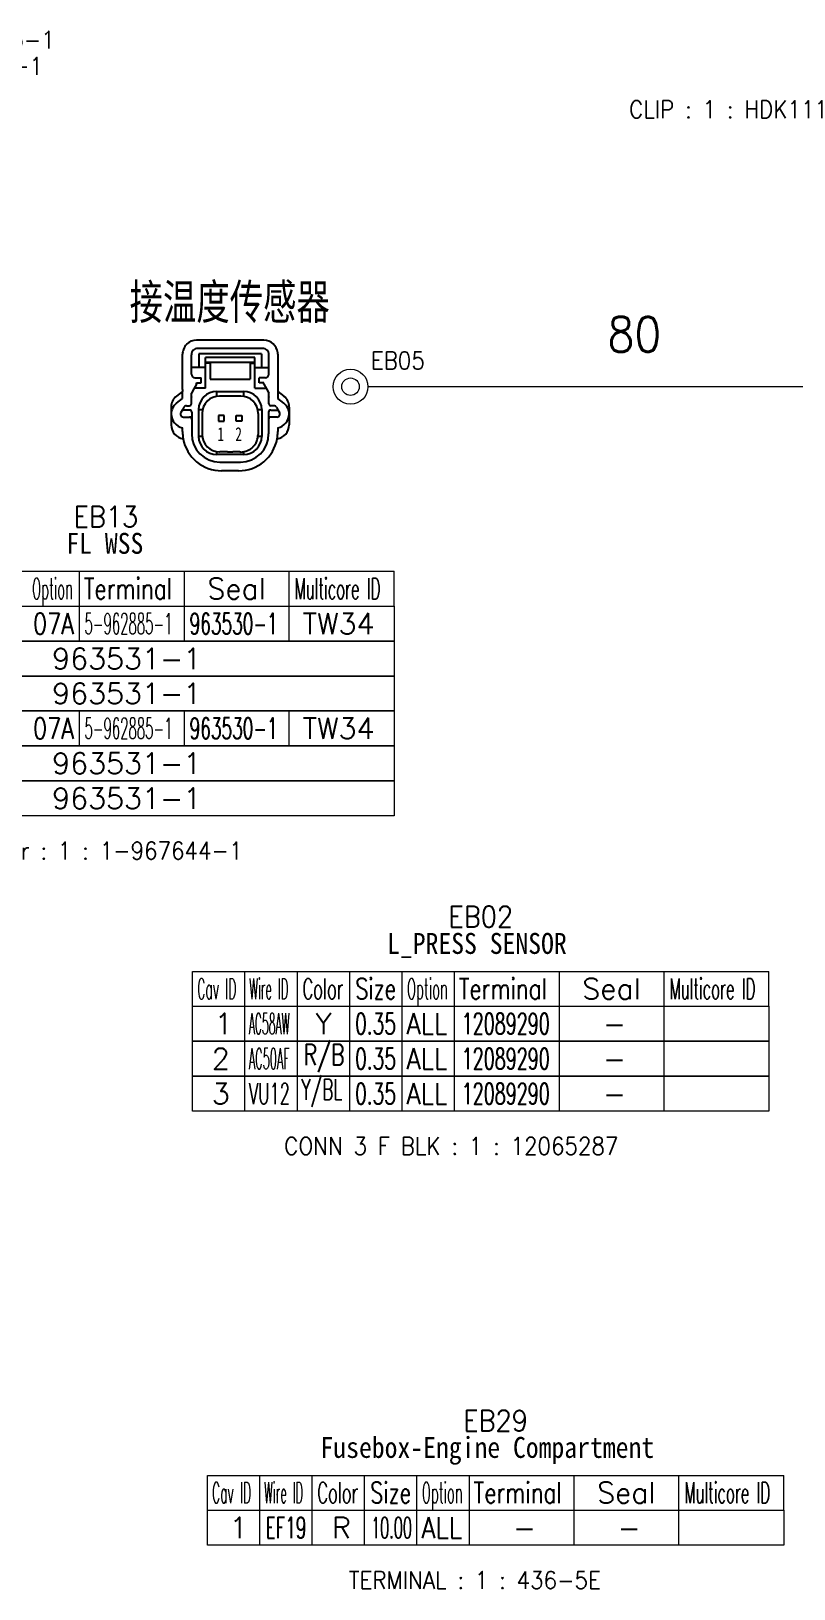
# Model space of a CAD drawing. Header units: inches. Extents: x 47316 to 59086, y 3141 to 11743.
# Drawn here: x 53444.6 to 53553.8, y 9759.6 to 9982.6 of the extents above; entities that cross this region are included whole.
import ezdxf

# ---------------------------------------------------------------- set-up
doc = ezdxf.new("R2010")
doc.units = ezdxf.units.IN
doc.header["$MEASUREMENT"] = 0
doc.layers.add('剖面线', color=1, linetype='Continuous', lineweight=30)
doc.styles.add('MtX_FangSong_GB2312', font='')
doc.styles.get("Standard").update_dxf_attribs({"font": ''})
doc.styles.add('仿宋', font='仿宋_GB2312.ttf', dxfattribs={"width": 0.7})
doc.styles.get('MtX_FangSong_GB2312').set_extended_font_data('FangSong_GB2312')
doc.styles.get('Standard').set_extended_font_data('SimSun')
doc.linetypes.add('_VH_FELT_TAPE', pattern='A,0.4,-0.7,["FELT",Standard,S=0.3,R=0,X=-0.5,Y=-0.15],-0.7', length=1.8)

msp = doc.modelspace()

# ---------------------------------------------------------------- linework, layer by layer
at = {"color": 0, "lineweight": -3, "ltscale": 0.240927}
msp.add_line((53477.94, 9938.4), (53468.31, 9938.39), dxfattribs=at)
at = {"color": 0, "lineweight": -3, "ltscale": 0.126866}
msp.add_line((53466.31, 9931.32), (53466.31, 9936.39), dxfattribs=at)
at = {"color": 0, "lineweight": -3, "ltscale": 0.069829}
for p, q in [((53467.58, 9933.52), (53467.58, 9936.31)), ((53478.67, 9933.52), (53478.67, 9936.31))]:
    msp.add_line(p, q, dxfattribs=at)
at = {"color": 0, "lineweight": -3, "ltscale": 0.232388}
msp.add_line((53477.77, 9937.21), (53468.48, 9937.21), dxfattribs=at)
at = {"color": 0, "lineweight": -3, "ltscale": 0.225003}
msp.add_line((53477.62, 9936.43), (53468.62, 9936.43), dxfattribs=at)
at = {"color": 0, "lineweight": -3, "ltscale": 0.048184}
for p, q in [((53468.62, 9936.43), (53468.62, 9934.51)), ((53477.62, 9936.43), (53477.62, 9934.51))]:
    msp.add_line(p, q, dxfattribs=at)
at = {"color": 0, "lineweight": -3, "ltscale": 0.075034}
for p, q in [((53469.61, 9931.5), (53469.61, 9935.93)), ((53476.64, 9931.5), (53476.64, 9935.93))]:
    msp.add_line(p, q, dxfattribs=at)
at = {"color": 0, "lineweight": -3, "ltscale": 0.176529}
msp.add_line((53476.64, 9935.93), (53469.61, 9935.93), dxfattribs=at)
at = {"color": 0, "lineweight": -3, "ltscale": 0.176089}
msp.add_line((53476.64, 9935.22), (53469.61, 9935.22), dxfattribs=at)
at = {"color": 0, "lineweight": -3, "ltscale": 0.016235}
for p, q in [((53470.27, 9935.1), (53469.61, 9935.1)), ((53475.97, 9935.1), (53476.64, 9935.1))]:
    msp.add_line(p, q, dxfattribs=at)
at = {"color": 0, "lineweight": -3, "ltscale": 0.057442}
msp.add_line((53470.27, 9935.1), (53470.27, 9932.8), dxfattribs=at)
at = {"color": 0, "lineweight": -3, "ltscale": 0.057457}
msp.add_line((53475.97, 9935.1), (53475.97, 9932.8), dxfattribs=at)
at = {"color": 0, "lineweight": -3, "ltscale": 0.126875}
msp.add_line((53479.94, 9936.39), (53479.94, 9931.32), dxfattribs=at)
at = {"color": 0, "lineweight": -3, "ltscale": 0.050729}
for p, q in [((53469.61, 9934.5), (53467.58, 9934.5)), ((53476.64, 9934.5), (53478.67, 9934.5))]:
    msp.add_line(p, q, dxfattribs=at)
at = {"color": 0, "lineweight": -3, "ltscale": 0.021988}
for p, q in [((53468.08, 9933.02), (53468.96, 9933.02)), ((53478.17, 9933.02), (53477.29, 9933.02))]:
    msp.add_line(p, q, dxfattribs=at)
at = {"color": 0, "lineweight": -3, "ltscale": 0.01875}
for p, q in [((53468.96, 9932.27), (53468.96, 9933.02)), ((53477.29, 9932.27), (53477.29, 9933.02))]:
    msp.add_line(p, q, dxfattribs=at)
at = {"color": 0, "lineweight": -3, "ltscale": 0.142532}
msp.add_line((53470.27, 9932.8), (53475.97, 9932.8), dxfattribs=at)
at = {"color": 0, "lineweight": -3, "ltscale": 0.027419}
msp.add_line((53466.31, 9931.05), (53465.45, 9930.38), dxfattribs=at)
at = {"color": 0, "lineweight": -3, "ltscale": 0.006691}
for p, q in [((53466.31, 9931.32), (53466.31, 9931.05)), ((53479.94, 9931.32), (53479.94, 9931.05))]:
    msp.add_line(p, q, dxfattribs=at)
at = {"color": 0, "lineweight": -3, "ltscale": 0.025009}
msp.add_line((53466.31, 9930.05), (53466.31, 9931.05), dxfattribs=at)
at = {"color": 0, "lineweight": -3, "ltscale": 0.018406}
for p, q in [((53467.94, 9931.44), (53467.57, 9930.8)), ((53478.31, 9931.44), (53478.67, 9930.8))]:
    msp.add_line(p, q, dxfattribs=at)
at = {"color": 0, "lineweight": -3, "ltscale": 0.012643}
for p, q in [((53467.57, 9930.3), (53467.57, 9930.8)), ((53478.67, 9930.3), (53478.67, 9930.8))]:
    msp.add_line(p, q, dxfattribs=at)
at = {"color": 0, "lineweight": -3, "ltscale": 0.019183}
for p, q in [((53468.32, 9932.1), (53467.94, 9931.44)), ((53477.92, 9932.1), (53478.31, 9931.44))]:
    msp.add_line(p, q, dxfattribs=at)
at = {"color": 0, "lineweight": -3, "ltscale": 0.040771}
for p, q in [((53469.61, 9931.5), (53467.97, 9931.5)), ((53476.64, 9931.5), (53478.27, 9931.5))]:
    msp.add_line(p, q, dxfattribs=at)
at = {"color": 0, "lineweight": -3, "ltscale": 0.004112}
for p, q in [((53468.32, 9932.1), (53468.32, 9932.27)), ((53477.92, 9932.1), (53477.92, 9932.27))]:
    msp.add_line(p, q, dxfattribs=at)
at = {"color": 0, "lineweight": -3, "ltscale": 0.017499}
for p, q in [((53468.32, 9932.27), (53468.96, 9932.27)), ((53477.92, 9932.27), (53477.29, 9932.27))]:
    msp.add_line(p, q, dxfattribs=at)
at = {"color": 0, "lineweight": -3, "ltscale": 0.001978}
for p, q in [((53471.21, 9930.98), (53471.21, 9931.06)), ((53475.04, 9930.98), (53475.04, 9931.06))]:
    msp.add_line(p, q, dxfattribs=at)
at = {"color": 0, "lineweight": -3, "ltscale": 0.095877}
for p, q in [((53471.21, 9931.06), (53475.04, 9931.06)), ((53475.04, 9922.01), (53471.21, 9922.01)), ((53475.04, 9922.01), (53471.21, 9922.01))]:
    msp.add_line(p, q, dxfattribs=at)
at = {"color": 0, "lineweight": -3, "ltscale": 0.015393}
msp.add_line((53471.21, 9930.37), (53471.21, 9930.98), dxfattribs=at)
at = {"color": 0, "lineweight": -3, "ltscale": 0.015395}
msp.add_line((53475.04, 9930.98), (53475.04, 9930.37), dxfattribs=at)
at = {"color": 0, "lineweight": -3, "ltscale": 0.027422}
msp.add_line((53479.94, 9931.05), (53480.8, 9930.38), dxfattribs=at)
at = {"color": 0, "lineweight": -3, "ltscale": 0.025003}
msp.add_line((53479.94, 9931.05), (53479.94, 9930.05), dxfattribs=at)
at = {"color": 0, "linetype": '_VH_FELT_TAPE', "lineweight": 15, "ltscale": 5}
msp.add_line((53568.68, 9931.73), (53492.85, 9931.73), dxfattribs=at)
at = {"color": 0, "lineweight": -3, "ltscale": 0.06375}
for p, q in [((53464.68, 9928.81), (53464.68, 9926.26)), ((53464.68, 9928.81), (53464.68, 9926.26)), ((53481.56, 9928.81), (53481.56, 9926.26)), ((53481.56, 9928.81), (53481.56, 9926.26))]:
    msp.add_line(p, q, dxfattribs=at)
at = {"color": 0, "lineweight": -3, "ltscale": 0.027392}
for p, q in [((53465.45, 9929.37), (53466.31, 9930.05)), ((53480.8, 9929.37), (53479.94, 9930.05))]:
    msp.add_line(p, q, dxfattribs=at)
at = {"color": 0, "lineweight": -3, "ltscale": 0.011237}
for p, q in [((53466.29, 9928.41), (53466.06, 9928.02)), ((53479.96, 9928.41), (53480.18, 9928.02))]:
    msp.add_line(p, q, dxfattribs=at)
at = {"color": 0, "lineweight": -3, "ltscale": 0.010781}
for p, q in [((53466.5, 9928.79), (53466.29, 9928.41)), ((53479.74, 9928.79), (53479.96, 9928.41))]:
    msp.add_line(p, q, dxfattribs=at)
at = {"color": 0, "lineweight": -3, "ltscale": 0.022314}
for p, q in [((53467.32, 9928.39), (53466.43, 9928.39)), ((53478.93, 9928.39), (53479.82, 9928.39))]:
    msp.add_line(p, q, dxfattribs=at)
at = {"color": 0, "lineweight": -3, "ltscale": 0.010001}
for p, q in [((53466.87, 9929), (53467.27, 9929)), ((53479.38, 9929), (53478.98, 9929))]:
    msp.add_line(p, q, dxfattribs=at)
at = {"color": 0, "lineweight": -3, "ltscale": 0.001251}
for p, q in [((53467.57, 9930.3), (53467.57, 9930.25)), ((53478.67, 9930.3), (53478.68, 9930.25))]:
    msp.add_line(p, q, dxfattribs=at)
at = {"color": 0, "lineweight": -3, "ltscale": 0.025}
for p, q in [((53467.57, 9929.3), (53467.57, 9930.25)), ((53478.68, 9929.3), (53478.68, 9930.25))]:
    msp.add_line(p, q, dxfattribs=at)
at = {"color": 0, "lineweight": -3, "ltscale": 0.001974}
for p, q in [((53468.61, 9928.46), (53468.69, 9928.46)), ((53477.56, 9928.46), (53477.64, 9928.46)), ((53468.61, 9924.61), (53468.69, 9924.61)), ((53477.56, 9924.61), (53477.64, 9924.61))]:
    msp.add_line(p, q, dxfattribs=at)
at = {"color": 0, "lineweight": -3, "ltscale": 0.096249}
for p, q in [((53468.61, 9928.46), (53468.61, 9924.61)), ((53468.61, 9928.46), (53468.61, 9924.61)), ((53477.64, 9928.46), (53477.64, 9924.61))]:
    msp.add_line(p, q, dxfattribs=at)
at = {"color": 0, "lineweight": -3, "ltscale": 0.012512}
for p, q in [((53468.69, 9928.46), (53469.19, 9928.46)), ((53477.06, 9928.46), (53477.56, 9928.46))]:
    msp.add_line(p, q, dxfattribs=at)
at = {"color": 0, "lineweight": -3, "ltscale": 0.075079}
msp.add_line((53474.63, 9930.4), (53471.62, 9930.4), dxfattribs=at)
at = {"color": 0, "lineweight": -3, "ltscale": 0.022226}
for p, q in [((53466.43, 9927.39), (53467.32, 9927.39)), ((53479.82, 9927.39), (53478.93, 9927.39))]:
    msp.add_line(p, q, dxfattribs=at)
at = {"color": 0, "lineweight": -3, "ltscale": 0.078377}
for p, q in [((53467.62, 9928.09), (53467.62, 9924.96)), ((53478.63, 9928.09), (53478.63, 9924.96))]:
    msp.add_line(p, q, dxfattribs=at)
at = {"color": 0, "lineweight": -3, "ltscale": 0.075449}
msp.add_line((53469.12, 9927.9), (53469.12, 9924.89), dxfattribs=at)
at = {"color": 0, "lineweight": -3, "ltscale": 0.000971063}
msp.add_line((53469.15, 9927.88), (53469.12, 9927.9), dxfattribs=at)
at = {"color": 0, "lineweight": -3, "ltscale": 0.02}
for p, q in [((53471.45, 9927.61), (53471.45, 9926.81)), ((53472.25, 9926.81), (53472.25, 9927.61)), ((53474, 9926.81), (53474, 9927.61)), ((53474.8, 9927.61), (53474.8, 9926.81))]:
    msp.add_line(p, q, dxfattribs=at)
at = {"color": 0, "lineweight": -3, "ltscale": 0.019998}
for p, q in [((53472.25, 9927.61), (53471.45, 9927.61)), ((53471.45, 9926.81), (53472.25, 9926.81))]:
    msp.add_line(p, q, dxfattribs=at)
at = {"color": 0, "lineweight": -3, "ltscale": 0.020001}
for p, q in [((53474, 9927.61), (53474.8, 9927.61)), ((53474.8, 9926.81), (53474, 9926.81))]:
    msp.add_line(p, q, dxfattribs=at)
at = {"color": 0, "lineweight": -3, "ltscale": 0.07545}
msp.add_line((53477.13, 9927.9), (53477.13, 9924.89), dxfattribs=at)
at = {"color": 0, "lineweight": -3, "ltscale": 0.013782}
msp.add_line((53466.31, 9925.3), (53466.31, 9925.85), dxfattribs=at)
at = {"color": 0, "lineweight": -3, "ltscale": 0.011295}
for p, q in [((53469.14, 9924.61), (53468.69, 9924.61)), ((53477.56, 9924.61), (53477.11, 9924.61))]:
    msp.add_line(p, q, dxfattribs=at)
at = {"color": 0, "lineweight": -3, "ltscale": 0.01378}
msp.add_line((53479.94, 9925.85), (53479.94, 9925.3), dxfattribs=at)
at = {"color": 0, "lineweight": -3, "ltscale": 0.008197}
msp.add_line((53471.21, 9922.09), (53471.21, 9922.42), dxfattribs=at)
at = {"color": 0, "lineweight": -3, "ltscale": 0.001976}
for p, q in [((53471.21, 9922.09), (53471.21, 9922.01)), ((53475.04, 9922.09), (53475.04, 9922.01))]:
    msp.add_line(p, q, dxfattribs=at)
at = {"color": 0, "lineweight": -3, "ltscale": 0.000516498}
msp.add_line((53471.6, 9922.39), (53471.63, 9922.39), dxfattribs=at)
at = {"color": 0, "lineweight": -3, "ltscale": 0.002857}
msp.add_line((53471.74, 9922.4), (53471.63, 9922.39), dxfattribs=at)
at = {"color": 0, "lineweight": -3, "ltscale": 0.019315}
msp.add_line((53472.74, 9922.41), (53473.51, 9922.41), dxfattribs=at)
at = {"color": 0, "lineweight": -3, "ltscale": 0.002854}
msp.add_line((53474.51, 9922.4), (53474.62, 9922.39), dxfattribs=at)
at = {"color": 0, "lineweight": -3, "ltscale": 0.000519528}
msp.add_line((53474.62, 9922.39), (53474.64, 9922.39), dxfattribs=at)
at = {"color": 0, "lineweight": -3, "ltscale": 0.008185}
msp.add_line((53475.04, 9922.42), (53475.04, 9922.09), dxfattribs=at)
at = {"color": 0, "lineweight": -3, "ltscale": 0.074069}
msp.add_line((53471.64, 9920.94), (53474.61, 9920.94), dxfattribs=at)
at = {"color": 0, "lineweight": -3}
msp.add_line((53474.34, 9919.69), (53471.9, 9919.69), dxfattribs=at)
at = {"color": 0, "linetype": 'Continuous', "lineweight": 15}
for p, q in [((53414.08, 9905.3), (53496.58, 9905.3)), ((53414.08, 9900.3), (53496.58, 9900.3)), ((53467.74, 9848.01), (53550.24, 9848.01)), ((53467.74, 9843.01), (53467.74, 9848.01)), ((53467.74, 9843.01), (53550.24, 9843.01)), ((53469.86, 9775.84), (53552.36, 9775.84)), ((53469.86, 9770.84), (53469.86, 9775.84)), ((53469.86, 9770.84), (53552.36, 9770.84))]:
    msp.add_line(p, q, dxfattribs=at)
at = {"color": 7, "linetype": 'Continuous', "lineweight": 15}
for p, q in [((53451.58, 9900.3), (53451.58, 9905.3)), ((53466.58, 9900.3), (53466.58, 9905.3)), ((53481.58, 9900.3), (53481.58, 9905.3)), ((53496.58, 9900.3), (53496.58, 9905.3)), ((53475.24, 9843.01), (53475.24, 9848.01)), ((53482.74, 9843.01), (53482.74, 9848.01)), ((53490.24, 9843.01), (53490.24, 9848.01)), ((53497.74, 9843.01), (53497.74, 9848.01)), ((53505.24, 9843.01), (53505.24, 9848.01)), ((53520.24, 9843.01), (53520.24, 9848.01)), ((53535.24, 9843.01), (53535.24, 9848.01)), ((53550.24, 9843.01), (53550.24, 9848.01)), ((53477.36, 9770.84), (53477.36, 9775.84)), ((53484.86, 9770.84), (53484.86, 9775.84)), ((53492.36, 9770.84), (53492.36, 9775.84)), ((53499.86, 9770.84), (53499.86, 9775.84)), ((53507.36, 9770.84), (53507.36, 9775.84)), ((53522.36, 9770.84), (53522.36, 9775.84)), ((53537.36, 9770.84), (53537.36, 9775.84)), ((53552.36, 9770.84), (53552.36, 9775.84))]:
    msp.add_line(p, q, dxfattribs=at)
at = {"color": 102, "linetype": 'Continuous', "lineweight": 15}
for p, q in [((53451.58, 9895.3), (53451.58, 9900.3)), ((53466.58, 9895.3), (53466.58, 9900.3)), ((53481.58, 9895.3), (53481.58, 9900.3)), ((53451.58, 9880.3), (53451.58, 9885.3)), ((53466.58, 9880.3), (53466.58, 9885.3)), ((53481.58, 9880.3), (53481.58, 9885.3)), ((53475.24, 9838.01), (53475.24, 9843.01)), ((53482.74, 9838.01), (53482.74, 9843.01)), ((53490.24, 9838.01), (53490.24, 9843.01)), ((53497.74, 9838.01), (53497.74, 9843.01)), ((53505.24, 9838.01), (53505.24, 9843.01)), ((53520.24, 9838.01), (53520.24, 9843.01)), ((53535.24, 9838.01), (53535.24, 9843.01)), ((53475.24, 9833.01), (53475.24, 9838.01)), ((53482.74, 9833.01), (53482.74, 9838.01)), ((53490.24, 9833.01), (53490.24, 9838.01)), ((53497.74, 9833.01), (53497.74, 9838.01)), ((53505.24, 9833.01), (53505.24, 9838.01)), ((53520.24, 9833.01), (53520.24, 9838.01)), ((53535.24, 9833.01), (53535.24, 9838.01)), ((53475.24, 9828.01), (53475.24, 9833.01)), ((53482.74, 9828.01), (53482.74, 9833.01)), ((53490.24, 9828.01), (53490.24, 9833.01)), ((53497.74, 9828.01), (53497.74, 9833.01)), ((53505.24, 9828.01), (53505.24, 9833.01)), ((53520.24, 9828.01), (53520.24, 9833.01)), ((53535.24, 9828.01), (53535.24, 9833.01)), ((53477.36, 9765.84), (53477.36, 9770.84)), ((53484.86, 9765.84), (53484.86, 9770.84)), ((53492.36, 9765.84), (53492.36, 9770.84)), ((53499.86, 9765.84), (53499.86, 9770.84)), ((53507.36, 9765.84), (53507.36, 9770.84)), ((53522.36, 9765.84), (53522.36, 9770.84)), ((53537.36, 9765.84), (53537.36, 9770.84))]:
    msp.add_line(p, q, dxfattribs=at)
at = {"color": 0, "linetype": 'Continuous', "lineweight": 15}
for points in [[(53414.08, 9895.3), (53414.08, 9900.3), (53496.58, 9900.3), (53496.58, 9895.3)], [(53414.08, 9890.3), (53414.08, 9895.3), (53496.58, 9895.3), (53496.58, 9890.3)], [(53414.08, 9885.3), (53414.08, 9890.3), (53496.58, 9890.3), (53496.58, 9885.3)], [(53414.08, 9880.3), (53414.08, 9885.3), (53496.58, 9885.3), (53496.58, 9880.3)], [(53414.08, 9875.3), (53414.08, 9880.3), (53496.58, 9880.3), (53496.58, 9875.3)], [(53414.08, 9870.3), (53414.08, 9875.3), (53496.58, 9875.3), (53496.58, 9870.3)], [(53467.74, 9838.01), (53467.74, 9843.01), (53550.24, 9843.01), (53550.24, 9838.01)], [(53467.74, 9833.01), (53467.74, 9838.01), (53550.24, 9838.01), (53550.24, 9833.01)], [(53467.74, 9828.01), (53467.74, 9833.01), (53550.24, 9833.01), (53550.24, 9828.01)], [(53469.86, 9765.84), (53469.86, 9770.84), (53552.36, 9770.84), (53552.36, 9765.84)]]:
    msp.add_lwpolyline(points, close=True, dxfattribs=at)
for radius in [2.5, 1.25]:
    msp.add_circle((53490.35, 9931.73), radius, dxfattribs=at)
at = {"color": 0, "lineweight": -3}
for centre, radius, start, end in [((53468.31, 9936.39), 2, 90.0012, 135.0051), ((53477.94, 9936.4), 2, 4.6898, 89.9993), ((53468.31, 9936.39), 2, 159.7558, 180.0001), ((53468.47, 9936.31), 0.897, 134.9011, 180.0402), ((53468.48, 9936.32), 0.896, 89.9483, 135.2005), ((53477.77, 9936.32), 0.897, 44.9011, 90.0402), ((53477.78, 9936.31), 0.896, 359.9483, 45.2005), ((53477.94, 9936.4), 2, 359.9851, 4.6904), ((53468.08, 9933.52), 0.501, 180.0749, 269.927), ((53478.17, 9933.52), 0.501, 270.073, 359.9251), ((53471.21, 9928.46), 2.6, 90, 180), ((53471.21, 9928.46), 2.6, 90, 180), ((53475.04, 9928.46), 2.6, 360, 90), ((53466.68, 9928.81), 2, 128.1977, 180), ((53466.68, 9928.81), 2, 128.1977, 180), ((53466.68, 9927.81), 1.99, 128.1602, 180.0363), ((53466.43, 9928.81), 0.42, 250.4978, 270), ((53466.87, 9928.58), 0.423, 90, 150), ((53467.27, 9929.3), 0.3, 269.9999, 0.0001), ((53467.32, 9928.09), 0.3, 0.0011, 89.9989), ((53471.62, 9927.9), 2.5, 90.0036, 179.9963), ((53474.63, 9927.9), 2.5, 0.0092, 89.9739), ((53478.93, 9928.09), 0.3, 90.0011, 179.9989), ((53478.98, 9929.3), 0.3, 179.9999, 270.0001), ((53479.38, 9928.58), 0.423, 30, 90), ((53479.82, 9928.81), 0.42, 270, 289.5022), ((53479.57, 9928.81), 2, 360, 51.8023), ((53479.57, 9928.81), 2, 359.9998, 51.8023), ((53479.57, 9927.81), 1.99, 359.9658, 51.8394), ((53466.68, 9926.26), 2, 179.9999, 261.8563), ((53466.68, 9927.81), 1.99, 180.0354, 259.2439), ((53466.43, 9927.81), 0.423, 150, 270), ((53467.32, 9927.09), 0.3, 0.0011, 89.9989), ((53478.93, 9927.09), 0.3, 90.0011, 179.9989), ((53479.82, 9927.81), 0.423, 270, 30), ((53479.57, 9926.26), 2, 278.1487, 360), ((53479.57, 9926.26), 2, 278.1484, 360), ((53479.57, 9927.81), 1.99, 280.7534, 359.9629), ((53471.91, 9925.3), 5.6, 179.999, 190.4302), ((53471.64, 9924.96), 4.02, 180, 270), ((53471.21, 9924.61), 2.6, 180, 270), ((53471.21, 9924.61), 2.6, 180, 270), ((53471.62, 9924.89), 2.5, 180.0015, 269.5845), ((53474.61, 9924.96), 4.02, 270, 360), ((53475.04, 9924.61), 2.6, 270, 360), ((53474.62, 9924.89), 2.5, 315.0084, 359.9916), ((53473.54, 9925.34), 6.4, 350.5153, 359.6745), ((53472.46, 9851.75), 70.66, 89.7767, 90.5871), ((53473.78, 9851.76), 70.64, 89.4107, 90.2212), ((53474.63, 9924.88), 2.5, 270.3896, 315.0224)]:
    msp.add_arc(centre, radius, start, end, dxfattribs=at)
for centre, major_axis, ratio, start_param, end_param in [((53468.31, 9936.39), (-1.41, -1.41), 0.999924, 4.712392, 5.144371), ((53471.9, 9925.29), (3.93, -3.99), 1, 4.11733, 5.506324), ((53474.34, 9925.29), (3.92, 4), 1, 3.916503, 5.305496), ((53474.34, 9925.29), (3.92, 4), 1, 3.916503, 5.305497)]:
    msp.add_ellipse(centre, major_axis=major_axis, ratio=ratio, start_param=start_param, end_param=end_param, dxfattribs=at)

# ---------------------------------------------------------------- texts
at = {"color": 0, "lineweight": 15, "style": 'MtX_FangSong_GB2312', "width": 0.7}
msp.add_text('接温度传感器', height=5, dxfattribs=at).set_placement((53458.74, 9941.39))
at = {"color": 42, "linetype": 'Continuous', "lineweight": 15, "char_height": 2.5, "attachment_point": 1}
for s, insert, width in [('\\Fromans.shx;\\W0.9000000000;\\T1.0000000000;\\o\\lCONN 2 F : 1 : 2-1718643-1', (53400.48, 9982.65), 56.0357), ('\\Fromans.shx;\\W0.9000000000;\\T1.0000000000;\\o\\lCOVER 90 : 1 : 2272169-1', (53403.22, 9978.9), 50.5714), ('\\Fromans.shx;\\W0.9000000000;\\T1.0000000000;\\o\\lCLIP : 1 : HDK111', (53530.23, 9972.7), 33.75), ('\\Fromans.shx;\\W0.9000000000;\\T1.0000000000;\\o\\lConnector : 1 : 1-967644-1', (53429.18, 9866.55), 52.9286), ('\\Fromans.shx;\\W0.9000000000;\\T1.0000000000;\\o\\lCONN 3 F BLK : 1 : 12065287', (53480.86, 9824.26), 56.8929), ('\\Fromans.shx;\\W0.9000000000;\\T1.0000000000;\\o\\lTERMINAL : 1 : 436-5E', (53490.11, 9762.09), 42.2143)]:
    msp.add_mtext(s, dxfattribs=dict(at, insert=insert, width=width))
at = {"color": 7, "linetype": '_VH_FELT_TAPE', "lineweight": 18, "ltscale": 5, "insert": (53527.12, 9941.73), "char_height": 5, "width": 8.5714, "attachment_point": 1}
msp.add_mtext('\\Fromans.shx;\\W0.9000000000;\\T1.0000000000;\\o\\l80', dxfattribs=at)
at = {"color": 21, "linetype": 'Continuous', "lineweight": 15, "attachment_point": 1}
for s, insert, char_height, width in [('\\Fromans.shx;\\W0.9000000000;\\T1.0000000000;\\o\\lEB05', (53493.27, 9936.73), 2.5, 8.5714), ('\\Fromans.shx;\\W0.4622641509;\\T1.0000000000;\\o\\l5-962885-1', (53452.27, 9899.3), 3, 14), ('\\Fromans.shx;\\W1.0000000000;\\T1.0000000000;\\o\\lTW34', (53483.5, 9899.3), 3, 11.4286), ('\\Fromans.shx;\\W1.0000000000;\\T1.0000000000;\\o\\l963531-1', (53447.65, 9894.3), 3, 23.7143), ('\\Fromans.shx;\\W1.0000000000;\\T1.0000000000;\\o\\l963531-1', (53447.65, 9889.3), 3, 23.7143), ('\\Fromans.shx;\\W0.4622641509;\\T1.0000000000;\\o\\l5-962885-1', (53452.27, 9884.3), 3, 14), ('\\Fromans.shx;\\W1.0000000000;\\T1.0000000000;\\o\\lTW34', (53483.5, 9884.3), 3, 11.4286), ('\\Fromans.shx;\\W1.0000000000;\\T1.0000000000;\\o\\l963531-1', (53447.65, 9879.3), 3, 23.7143), ('\\Fromans.shx;\\W1.0000000000;\\T1.0000000000;\\o\\l963531-1', (53447.65, 9874.3), 3, 23.7143), ('\\Fromans.shx;\\W0.3760330579;\\T1.0000000000;\\o\\lAC58AW', (53475.79, 9842.01), 3, 6.5), ('\\Fromans.shx;\\W0.6500000000;\\T1.0000000000;\\o\\l0.35', (53491.01, 9842.01), 3, 6.5), ('\\Fromans.shx;\\W0.6125000000;\\T1.0000000000;\\o\\l12089290', (53506.26, 9842.01), 3, 14), ('\\Fromans.shx;\\W0.3956521739;\\T1.0000000000;\\o\\lAC50AF', (53475.79, 9837.01), 3, 6.5), ('\\Fromans.shx;\\W0.6500000000;\\T1.0000000000;\\o\\l0.35', (53491.01, 9837.01), 3, 6.5), ('\\Fromans.shx;\\W0.6125000000;\\T1.0000000000;\\o\\l12089290', (53506.26, 9837.01), 3, 14), ('\\Fromans.shx;\\W0.5687500000;\\T1.0000000000;\\o\\lVU12', (53475.82, 9832.01), 3, 6.5), ('\\Fromans.shx;\\W0.6500000000;\\T1.0000000000;\\o\\l0.35', (53491.01, 9832.01), 3, 6.5), ('\\Fromans.shx;\\W0.6125000000;\\T1.0000000000;\\o\\l12089290', (53506.26, 9832.01), 3, 14), ('\\Fromans.shx;\\W0.5909090909;\\T1.0000000000;\\o\\lEF19', (53478.19, 9769.84), 3, 6.5), ('\\Fromans.shx;\\W0.5055555556;\\T1.0000000000;\\o\\l10.00', (53493.29, 9769.84), 3, 6.5), ('\\Fromans.shx;\\W1.0000000000;\\T1.0000000000;\\o\\l-', (53513.57, 9769.84), 3, 3.7143)]:
    msp.add_mtext(s, dxfattribs=dict(at, insert=insert, char_height=char_height, width=width))
at = {"color": 6, "linetype": 'Continuous', "lineweight": 20, "char_height": 3, "attachment_point": 1}
for s, insert, width in [('\\Fromans.shx;\\W0.9000000000;\\T1.0000000000;\\o\\lEB13', (53450.7, 9914.62), 10.2857), ('\\f黑体|b0|i0|c1|p0;\\W0.9000000000;\\T1.0000000000;\\o\\lFL WSS', (53449.68, 9910.8), 11.6494), ('\\Fromans.shx;\\W0.9000000000;\\T1.0000000000;\\o\\lEB02', (53504.36, 9857.33), 10.2857), ('\\f黑体|b0|i0|c1|p0;\\W0.9000000000;\\T1.0000000000;\\o\\lL_PRESS SENSOR', (53495.58, 9853.51), 27.182), ('\\Fromans.shx;\\W0.9000000000;\\T1.0000000000;\\o\\lEB29', (53506.48, 9785.15), 10.2857), ('\\f黑体|b0|i0|c1|p0;\\W0.9000000000;\\T1.0000000000;\\o\\lFusebox-Engine Compartment', (53486.05, 9781.34), 50.4809)]:
    msp.add_mtext(s, dxfattribs=dict(at, insert=insert, width=width))
at = {"color": 7, "linetype": 'Continuous', "lineweight": 15, "char_height": 3, "attachment_point": 1}
for s, insert, width in [('\\Fromans.shx;\\W0.4595959596;\\T1.0000000000;\\o\\lOption', (53444.77, 9904.3), 6.5), ('\\Fromans.shx;\\W0.7480916031;\\T1.0000000000;\\o\\lTerminal', (53452.18, 9904.3), 14), ('\\Fromans.shx;\\W1.0000000000;\\T1.0000000000;\\o\\lSeal', (53469.86, 9904.3), 9.2857), ('\\Fromans.shx;\\W0.5185185185;\\T1.0000000000;\\o\\lMulticore ID', (53482.37, 9904.3), 14), ('\\Fromans.shx;\\W0.4292452830;\\T1.0000000000;\\o\\lCav ID', (53468.42, 9847.01), 6.5), ('\\Fromans.shx;\\W0.4026548673;\\T1.0000000000;\\o\\lWire ID', (53475.85, 9847.01), 6.5), ('\\Fromans.shx;\\W0.5687500000;\\T1.0000000000;\\o\\lColor', (53483.48, 9847.01), 6.5), ('\\Fromans.shx;\\W0.7222222222;\\T1.0000000000;\\o\\lSize', (53491.04, 9847.01), 6.5), ('\\Fromans.shx;\\W0.4595959596;\\T1.0000000000;\\o\\lOption', (53498.43, 9847.01), 6.5), ('\\Fromans.shx;\\W0.7480916031;\\T1.0000000000;\\o\\lTerminal', (53505.84, 9847.01), 14), ('\\Fromans.shx;\\W1.0000000000;\\T1.0000000000;\\o\\lSeal', (53523.52, 9847.01), 9.2857), ('\\Fromans.shx;\\W0.5185185185;\\T1.0000000000;\\o\\lMulticore ID', (53536.03, 9847.01), 14), ('\\Fromans.shx;\\W1.0000000000;\\T1.0000000000;\\o\\l1', (53470.91, 9842.01), 2.8571), ('\\Fromans.shx;\\W1.0000000000;\\T1.0000000000;\\o\\l2', (53470.49, 9837.01), 2.8571), ('\\Fromans.shx;\\W1.0000000000;\\T1.0000000000;\\o\\l3', (53470.49, 9832.01), 2.8571), ('\\Fromans.shx;\\W0.4292452830;\\T1.0000000000;\\o\\lCav ID', (53470.54, 9774.84), 6.5), ('\\Fromans.shx;\\W0.4026548673;\\T1.0000000000;\\o\\lWire ID', (53477.97, 9774.84), 6.5), ('\\Fromans.shx;\\W0.5687500000;\\T1.0000000000;\\o\\lColor', (53485.6, 9774.84), 6.5), ('\\Fromans.shx;\\W0.7222222222;\\T1.0000000000;\\o\\lSize', (53493.17, 9774.84), 6.5), ('\\Fromans.shx;\\W0.4595959596;\\T1.0000000000;\\o\\lOption', (53500.55, 9774.84), 6.5), ('\\Fromans.shx;\\W0.7480916031;\\T1.0000000000;\\o\\lTerminal', (53507.96, 9774.84), 14), ('\\Fromans.shx;\\W1.0000000000;\\T1.0000000000;\\o\\lSeal', (53525.64, 9774.84), 9.2857), ('\\Fromans.shx;\\W0.5185185185;\\T1.0000000000;\\o\\lMulticore ID', (53538.15, 9774.84), 14), ('\\Fromans.shx;\\W1.0000000000;\\T1.0000000000;\\o\\l1', (53473.03, 9769.84), 2.8571)]:
    msp.add_mtext(s, dxfattribs=dict(at, insert=insert, width=width))
at = {"color": 140, "linetype": 'Continuous', "lineweight": 15, "char_height": 3, "attachment_point": 1}
for s, insert, width in [('\\Fromans.shx;\\W0.7844827586;\\T1.0000000000;\\o\\l07A', (53444.91, 9899.3), 6.5), ('\\Fromans.shx;\\W0.5903614458;\\T1.0000000000;\\o\\l963530-1', (53467.33, 9899.3), 14), ('\\Fromans.shx;\\W0.7844827586;\\T1.0000000000;\\o\\l07A', (53444.91, 9884.3), 6.5), ('\\Fromans.shx;\\W0.5903614458;\\T1.0000000000;\\o\\l963530-1', (53467.33, 9884.3), 14), ('\\Fromans.shx;\\W1.0000000000;\\T1.0000000000;\\o\\lY', (53485.34, 9842.01), 2.5714), ('\\Fromans.shx;\\W0.8750000000;\\T1.0000000000;\\o\\lALL', (53498.36, 9842.01), 6.5), ('\\Fromans.shx;\\W1.0000000000;\\T1.0000000000;\\o\\l-', (53526.45, 9842.01), 3.7143), ('\\Fromans.shx;\\W0.7109375000;\\T1.0000000000;\\o\\lR/B', (53483.64, 9837.59), 6.5), ('\\Fromans.shx;\\W0.8750000000;\\T1.0000000000;\\o\\lALL', (53498.36, 9837.01), 6.5), ('\\Fromans.shx;\\W1.0000000000;\\T1.0000000000;\\o\\l-', (53526.45, 9837.01), 3.7143), ('\\Fromans.shx;\\W0.5833333333;\\T1.0000000000;\\o\\lY/BL', (53483.32, 9832.59), 6.5), ('\\Fromans.shx;\\W0.8750000000;\\T1.0000000000;\\o\\lALL', (53498.36, 9832.01), 6.5), ('\\Fromans.shx;\\W1.0000000000;\\T1.0000000000;\\o\\l-', (53526.45, 9832.01), 3.7143), ('\\Fromans.shx;\\W1.0000000000;\\T1.0000000000;\\o\\lR', (53487.68, 9769.84), 3), ('\\Fromans.shx;\\W0.8750000000;\\T1.0000000000;\\o\\lALL', (53500.48, 9769.84), 6.5), ('\\Fromans.shx;\\W1.0000000000;\\T1.0000000000;\\o\\l-', (53528.57, 9769.84), 3.7143)]:
    msp.add_mtext(s, dxfattribs=dict(at, insert=insert, width=width))
at = {"layer": '剖面线', "color": 0, "lineweight": -3, "style": '仿宋', "width": 0.7}
for s, p in [('1', (53471.31, 9923.94)), ('2', (53473.86, 9923.94))]:
    msp.add_text(s, height=2, dxfattribs=at).set_placement(p)

doc.saveas('drawing.dxf')
